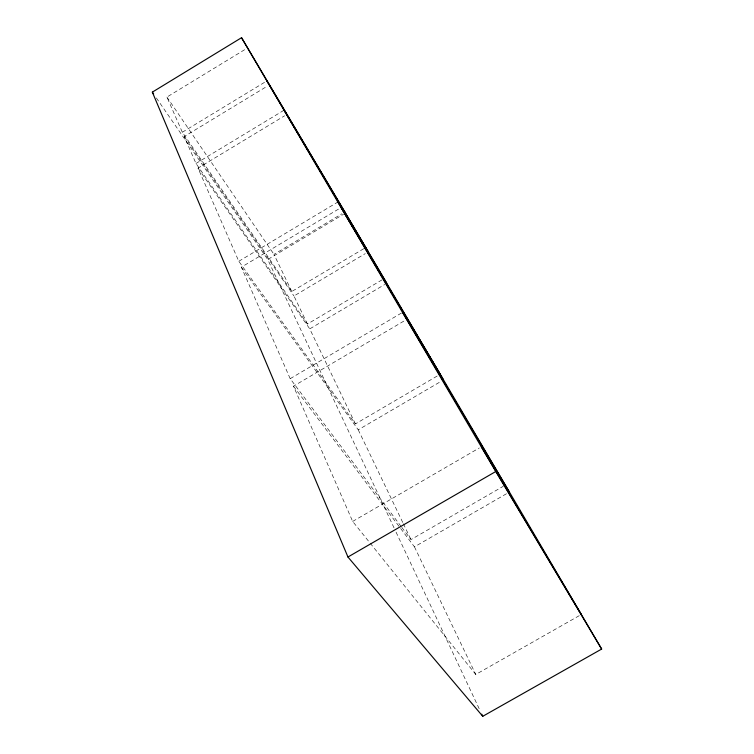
<?xml version="1.0" encoding="UTF-8"?>
<svg xmlns="http://www.w3.org/2000/svg" width="754" height="754" viewBox="0 0 754 754"><rect width="100%" height="100%" fill="white"/><g stroke="black" fill="none" stroke-linecap="round" stroke-linejoin="round"><path stroke-width="0.57" stroke-dasharray="3.77 2.83" d="M363.748 248.697L291.789 291.487L182.327 132.252L166.926 97.068L245.587 49.133M182.327 132.252L264.899 82.129M382.033 279.857L307.434 324.041L195.983 163.467L184.212 136.559L267.284 86.163M195.983 163.467L283.07 110.791M437.179 376.048L355.407 423.908L238.801 261.28L198.029 168.133L284.626 115.786M238.801 261.28L336.887 202.619M401.081 526.415L290.186 378.678L241.374 267.152L339.112 208.745M291.789 291.487L273.966 254.371L341.892 213.797M394.04 527.838L267.736 259.517L343.513 214.259M307.434 324.041L293.966 296.002L365.275 253.617M355.407 423.908L309.753 328.885L384.738 284.494M290.186 378.678L401.552 312.976M579.289 615.65L475.765 674.462L352.674 521.429L293.476 386.18L404.681 320.629M241.374 267.152L358.235 429.808L441.495 381.109M352.674 521.429L479.308 447.961M401.788 527.357L410.977 539.591L503.286 486.292M293.476 386.18L414.455 546.839L507.376 493.239M198.029 168.133L309.753 328.885M156.351 97.935L267.736 259.517M184.212 136.559L293.966 296.002M166.926 97.068L273.966 254.371M358.235 429.808L402.862 522.701M403.371 523.757L410.977 539.591M414.455 546.839L475.765 674.462M396.038 532.098L480.241 710.975"/><path stroke-width="1.13" d="M344.889 212.015L601.654 649.053L482.749 716.3L347.952 557.008L152.346 92.129L241.544 37.7L345.53 213.052M347.952 557.008L495.764 471.523L601.654 649.053M152.346 92.129L153.684 94.061M481.335 446.783L581.315 614.501M266.916 80.914L368.282 251.827M284.07 110.188L386.764 283.297M337.896 202.025L440.204 374.276M341.128 207.538L443.522 379.922M402.57 312.373L509.402 492.07M241.544 37.7L495.764 471.523M481.749 714.17L482.749 716.3"/></g></svg>
